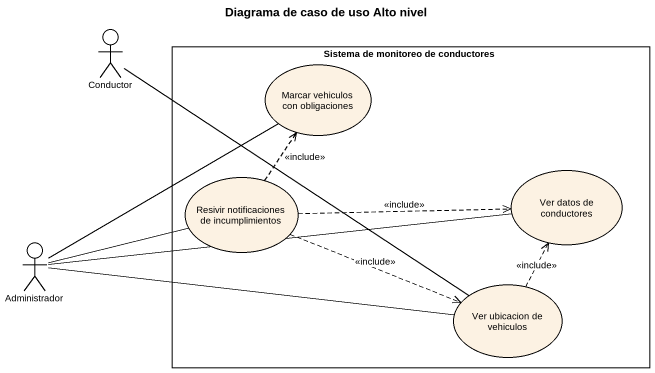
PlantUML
@startuml
title Diagrama de caso de uso Alto nivel
actor Conductor
rectangle "Sistema de monitoreo de conductores" as Sistema_de_monitoreo_de {
  usecase "Marcar vehiculos con obligaciones" as Marcar_vehiculos_con
  usecase "Ver datos de conductores" as Ver_datos_de_conductores
  usecase "Resivir notificaciones de incumplimientos" as Resivir_notificaciones_de
  usecase "Ver ubicacion de vehiculos" as Ver_ubicacion_de_vehiculos
}
actor Administrador
Conductor -- Ver_ubicacion_de_vehiculos
Resivir_notificaciones_de .up.> Marcar_vehiculos_con : <<include>>
Resivir_notificaciones_de .right.> Ver_datos_de_conductores : <<include>>
Resivir_notificaciones_de .right.> Ver_ubicacion_de_vehiculos : <<include>>
Administrador -up- Marcar_vehiculos_con
Administrador -right- Ver_datos_de_conductores
Administrador -right- Resivir_notificaciones_de
Administrador -right- Ver_ubicacion_de_vehiculos
Ver_ubicacion_de_vehiculos .up.> Ver_datos_de_conductores : <<include>>
@enduml
